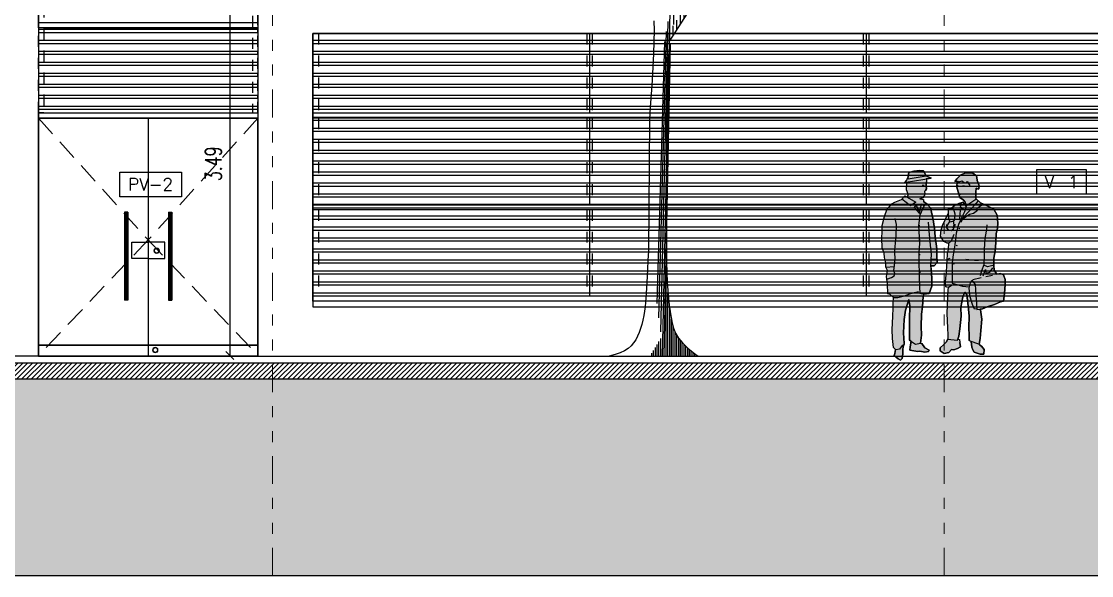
# Model space of a CAD drawing. Header units: millimetres. Extents: x 2056 to 4470, y 1400 to 3101.
# Drawn here: x 2087.14 to 2096.89, y 1438.33 to 1443.38 of the extents above; entities that cross this region are included whole.
import ezdxf
from ezdxf.enums import TextEntityAlignment as Align

# ---------------------------------------------------------------- set-up
doc = ezdxf.new("R2010")
doc.units = ezdxf.units.MM
for name, pattern in [('DIVIDE', [31.75, 12.7, -6.35, 0, -6.35, 0, -6.35]), ('DOT', [0.25, 0, -0.25]), ('HIDDEN', [9.525, 6.35, -3.175])]:
    doc.linetypes.add(name, pattern=pattern)
for name, color, linetype in [('A-252', 252, 'Continuous'), ('A-253', 253, 'Continuous'), ('A-254', 254, 'Continuous'), ('A-ANNO-DOOR', 134, 'Continuous'), ('A-ANNO-GLAZ', 124, 'Continuous'), ('A-GLAZ', 5, 'Continuous'), ('A-GRID-COLS', 75, 'DIVIDE'), ('A-LDSP-TREE', 74, 'Continuous'), ('A-PLAN-1', 5, 'Continuous'), ('A-PLAN-2', 4, 'Continuous'), ('A-PLAN-5', 1, 'Continuous'), ('A-PLAN-6', 9, 'Continuous'), ('A-PROY', 15, 'HIDDEN')]:
    doc.layers.add(name, color=color, linetype=linetype)
doc.layers.add('A-PL6', color=8, linetype='Continuous', lineweight=15)
doc.styles.add('COTAS', font='romans.shx', dxfattribs={"width": 0.7})
doc.styles.add('NUEVO', font='SIMPLEX')
doc.dimstyles.new('DIM75', dxfattribs={"dimtxt": 0.15, "dimasz": 0.075, "dimexe": 0, "dimexo": 0, "dimgap": 0.075, "dimtad": 1, "dimzin": 1, "dimdsep": 46, "dimtxsty": 'COTAS', "dimblk": 'ARCHTICK', "dimcen": 0, "dimse1": 1, "dimse2": 1, "dimclrd": 8, "dimclre": 8, "dimclrt": 54, "dimaunit": 1, "dimazin": 0, "dimtfac": 1, "dimtix": 1, "dimtmove": 1, "dimatfit": 3, "dimldrblk": 'DOT', "dimfxl": 1, "dimtvp": 1.75, "dimtolj": 1, "dimtzin": 4, "dimarcsym": 0})

# ---------------------------------------------------------------- blocks, each defined once
blk = doc.blocks.new('*X63')
at = {"color": 0}
for p, q in [((197.587, 16.887), (197.587, 16.944)), ((197.625, 16.908), (197.625, 16.965)), ((197.662, 16.929), (197.662, 16.986)), ((197.7, 16.95), (197.7, 17.007)), ((197.738, 16.971), (197.738, 17.021)), ((197.4, 16.782), (197.4, 16.839)), ((197.437, 16.803), (197.437, 16.86)), ((197.475, 16.824), (197.475, 16.881)), ((197.512, 16.845), (197.512, 16.902)), ((197.55, 16.866), (197.55, 16.923)), ((197.212, 16.677), (197.212, 16.734)), ((197.25, 16.698), (197.25, 16.755)), ((197.287, 16.719), (197.287, 16.776)), ((197.325, 16.74), (197.325, 16.797)), ((197.363, 16.761), (197.363, 16.818)), ((196.988, 16.55), (196.988, 16.608)), ((197.025, 16.571), (197.025, 16.629)), ((197.062, 16.592), (197.062, 16.65)), ((197.1, 16.614), (197.1, 16.671)), ((197.137, 16.635), (197.137, 16.692)), ((197.175, 16.656), (197.175, 16.713)), ((196.8, 16.445), (196.8, 16.503)), ((196.837, 16.466), (196.837, 16.524)), ((196.875, 16.487), (196.875, 16.545)), ((196.912, 16.508), (196.912, 16.566)), ((196.95, 16.529), (196.95, 16.587)), ((196.613, 16.34), (196.613, 16.397)), ((196.65, 16.361), (196.65, 16.418)), ((196.687, 16.382), (196.687, 16.44)), ((196.725, 16.403), (196.725, 16.461)), ((196.762, 16.424), (196.762, 16.482)), ((196.462, 16.204), (196.462, 16.271)), ((196.5, 16.238), (196.5, 16.306)), ((196.537, 16.272), (196.537, 16.34)), ((196.575, 16.306), (196.575, 16.374)), ((196.35, 16.094), (196.35, 16.165)), ((196.387, 16.132), (196.387, 16.203)), ((196.425, 16.169), (196.425, 16.237)), ((196.238, 15.988), (196.238, 16.051)), ((196.275, 16.018), (196.275, 16.089)), ((196.312, 16.056), (196.312, 16.127)), ((196.125, 15.899), (196.125, 15.963)), ((196.162, 15.929), (196.162, 15.992)), ((196.2, 15.958), (196.2, 16.022)), ((196.05, 15.79), (196.05, 15.882)), ((196.087, 15.848), (196.087, 15.933)), ((195.975, 15.672), (195.975, 15.765)), ((196.012, 15.731), (196.012, 15.824)), ((195.9, 15.555), (195.9, 15.648)), ((195.937, 15.614), (195.937, 15.706)), ((195.825, 15.438), (195.825, 15.53)), ((195.863, 15.496), (195.863, 15.589)), ((195.75, 15.32), (195.75, 15.413)), ((195.787, 15.379), (195.787, 15.472)), ((195.675, 15.203), (195.675, 15.296)), ((195.712, 15.262), (195.712, 15.354)), ((195.6, 15.086), (195.6, 15.179)), ((195.637, 15.144), (195.637, 15.237)), ((195.562, 15.027), (195.562, 15.12))]:
    blk.add_line(p, q, dxfattribs=at)
blk = doc.blocks.new('TROPI')
for p, q in [((0.84, 4.318), (0.84, 5.778)), ((0.695, 0), (0.793, 4.488)), ((0.581, 4.363), (0.584, 4.239)), ((0.671, 0.315), (0.77, 4.357)), ((0.584, 4.239), (0.583, 4.095)), ((0.648, 0.499), (0.746, 4.226)), ((0.583, 4.095), (0.577, 3.935)), ((0.624, 0.684), (0.723, 4.095)), ((0.718, 0), (0.798, 4.07)), ((0.577, 3.935), (0.569, 3.764)), ((0.773, 3.937), (0.765, 3.778)), ((0.569, 3.764), (0.558, 3.588)), ((0.765, 3.778), (0.759, 3.609)), ((0.558, 3.588), (0.546, 3.412)), ((0.759, 3.609), (0.753, 3.435)), ((0.546, 3.412), (0.534, 3.24)), ((0.753, 3.435), (0.749, 3.261)), ((0.534, 3.24), (0.523, 3.079)), ((0.749, 3.261), (0.746, 3.091)), ((0.523, 3.079), (0.512, 1.37)), ((0.746, 3.091), (0.745, 1.369)), ((0.512, 1.37), (0.504, 1.243)), ((0.745, 1.369), (0.747, 1.222)), ((0.498, 1.133), (0.493, 1.039)), ((0.504, 1.243), (0.498, 1.133)), ((0.747, 1.222), (0.751, 1.088)), ((0.493, 1.039), (0.489, 0.957)), ((0.741, 0), (0.741, 1.078)), ((0.751, 1.088), (0.756, 0.966)), ((0.486, 0.885), (0.482, 0.82)), ((0.489, 0.957), (0.486, 0.885)), ((0.756, 0.966), (0.764, 0.856)), ((0.764, 0.856), (0.773, 0.755)), ((0.473, 0.702), (0.467, 0.643)), ((0.478, 0.76), (0.473, 0.702)), ((0.482, 0.82), (0.478, 0.76)), ((0.765, 0), (0.765, 0.812)), ((0.773, 0.755), (0.783, 0.663)), ((0.459, 0.585), (0.45, 0.527)), ((0.467, 0.643), (0.459, 0.585)), ((0.783, 0.663), (0.795, 0.58)), ((0.788, 0), (0.788, 0.623)), ((0.795, 0.58), (0.807, 0.503)), ((0.438, 0.469), (0.425, 0.413)), ((0.45, 0.527), (0.438, 0.469)), ((0.807, 0.503), (0.821, 0.431)), ((0.812, 0), (0.812, 0.48)), ((0.821, 0.431), (0.839, 0.364)), ((0.39, 0.307), (0.37, 0.259)), ((0.409, 0.359), (0.39, 0.307)), ((0.425, 0.413), (0.409, 0.359)), ((0.835, 0), (0.835, 0.38)), ((0.839, 0.364), (0.865, 0.299)), ((0.859, 0), (0.859, 0.316)), ((0.865, 0.299), (0.902, 0.235)), ((0.318, 0.171), (0.285, 0.133)), ((0.346, 0.213), (0.318, 0.171)), ((0.37, 0.259), (0.346, 0.213)), ((0.624, 0), (0.624, 0.152)), ((0.648, 0), (0.648, 0.191)), ((0.671, 0), (0.671, 0.229)), ((0.882, 0), (0.882, 0.27)), ((0.902, 0.235), (0.953, 0.171)), ((0.905, 0), (0.905, 0.231)), ((0.929, 0), (0.929, 0.201)), ((0.952, 0), (0.952, 0.172)), ((0.953, 0.171), (1.022, 0.104)), ((0.976, 0), (0.976, 0.149)), ((0.077, 0.019), (0, 0)), ((0.143, 0.041), (0.077, 0.019)), ((0.199, 0.068), (0.143, 0.041)), ((0.246, 0.099), (0.199, 0.068)), ((0.285, 0.133), (0.246, 0.099)), ((0.554, 0), (0.554, 0.037)), ((0.577, 0), (0.577, 0.075)), ((0.601, 0), (0.601, 0.114)), ((0.999, 0), (0.999, 0.126)), ((1.022, 0.104), (1.111, 0.033)), ((1.023, -0.001), (1.023, 0.103)), ((1.046, 0), (1.046, 0.084)), ((1.069, 0), (1.069, 0.066)), ((1.093, 0), (1.093, 0.047)), ((1.111, 0.033), (1.16, 0)), ((1.116, 0), (1.116, 0.029)), ((1.14, 0), (1.14, 0.014))]:
    blk.add_line(p, q)
blk.add_lwpolyline([(3.533, 6.555), (2.1, 5.751), (1.86, 5.532), (1.675, 5.344), (1.479, 5.19), (0.785, 4.105)])
at = {"xscale": 1.25, "yscale": 1.25, "zscale": 1.25}
blk.add_blockref('*X63', (-243.665, -14.674), dxfattribs=at)
blk = doc.blocks.new('P-V')
blk.add_lwpolyline([(-0.00375, -0.003), (-0.00375, 0), (0.00375, 0), (0.00375, -0.003)], close=True)
at = {"style": 'NUEVO', "flags": 4}
blk.add_attdef('PV', text='', height=0.0015, dxfattribs=at).set_placement((0, -0.0015), align=Align.MIDDLE_CENTER)
blk = doc.blocks.new('V')
blk.add_lwpolyline([(-0.003, -0.003), (-0.003, 0), (0.003, 0), (0.003, -0.003)], close=True)
at = {"style": 'NUEVO', "flags": 4}
blk.add_attdef('VEN', text='', height=0.0015, dxfattribs=at).set_placement((0, -0.0015), align=Align.MIDDLE)
blk = doc.blocks.new('persiana prpal')
at = {"layer": 'A-253'}
for points in [[(-14.6953, -7), (-14.6953, -7.025), (-12.6953, -7.025), (-12.6953, -7)], [(-14.6953, -7.1), (-14.6953, -7.125), (-12.6953, -7.125), (-12.6953, -7.1)], [(-12.1953, -7.1), (-12.1953, -7.125), (0.46, -7.125), (0.46, -7.1)], [(-14.6953, -7.2), (-14.6953, -7.225), (-12.6953, -7.225), (-12.6953, -7.2)], [(-12.1953, -7.2), (-12.1953, -7.225), (0.4601, -7.225), (0.4601, -7.2)], [(-14.6953, -7.3), (-14.6953, -7.325), (-12.6953, -7.325), (-12.6953, -7.3)], [(-12.1953, -7.3), (-12.1953, -7.325), (0.46, -7.325), (0.46, -7.3)], [(-14.6953, -7.4), (-14.6953, -7.425), (-12.6953, -7.425), (-12.6953, -7.4)], [(-12.1953, -7.4), (-12.1953, -7.425), (0.4601, -7.425), (0.4601, -7.4)], [(-14.6953, -7.5), (-14.6953, -7.525), (-12.6953, -7.525), (-12.6953, -7.5)], [(-12.1953, -7.5), (-12.1953, -7.525), (0.46, -7.525), (0.46, -7.5)], [(-14.6953, -7.6), (-14.6953, -7.625), (-12.6953, -7.625), (-12.6953, -7.6)], [(-12.1953, -7.6), (-12.1953, -7.625), (0.4601, -7.625), (0.4601, -7.6)], [(-14.6953, -7.7), (-14.6953, -7.725), (-12.6953, -7.725), (-12.6953, -7.7)], [(-12.1953, -7.7), (-12.1953, -7.725), (0.46, -7.725), (0.46, -7.7)], [(-12.1953, -7.8), (-12.1953, -7.825), (0.4601, -7.825), (0.4601, -7.8)], [(-12.1953, -7.9), (-12.1953, -7.925), (0.46, -7.925), (0.46, -7.9)], [(-12.1953, -8), (-12.1953, -8.025), (0.4601, -8.025), (0.4601, -8)], [(-12.1953, -8.1), (-12.1953, -8.125), (0.46, -8.125), (0.46, -8.1)], [(-12.1953, -8.2), (-12.1953, -8.225), (0.4601, -8.225), (0.4601, -8.2)], [(-12.1953, -8.3), (-12.1953, -8.325), (0.46, -8.325), (0.46, -8.3)], [(-12.1953, -8.4), (-12.1953, -8.425), (0.4601, -8.425), (0.4601, -8.4)], [(-12.1953, -8.5), (-12.1953, -8.525), (0.46, -8.525), (0.46, -8.5)], [(-12.1953, -8.6), (-12.1953, -8.625), (0.4601, -8.625), (0.4601, -8.6)], [(-12.1953, -8.701), (-12.1953, -8.726), (0.46, -8.726), (0.46, -8.701)], [(-12.1953, -8.801), (-12.1953, -8.826), (0.4601, -8.826), (0.4601, -8.801)], [(-12.1953, -8.901), (-12.1953, -8.926), (0.46, -8.926), (0.46, -8.901)], [(-12.1953, -9.001), (-12.1953, -9.026), (0.4601, -9.026), (0.4601, -9.001)], [(-12.1953, -9.101), (-12.1953, -9.126), (0.46, -9.126), (0.46, -9.101)], [(-12.1953, -9.201), (-12.1953, -9.226), (0.4601, -9.226), (0.4601, -9.201)], [(-12.1953, -9.301), (-12.1953, -9.326), (0.46, -9.326), (0.46, -9.301)], [(-12.1953, -9.401), (-12.1953, -9.426), (0.4601, -9.426), (0.4601, -9.401)]]:
    blk.add_lwpolyline(points, close=True, dxfattribs=at)
blk = doc.blocks.new('2D-pe19')
for points in [[(-0.2818, 1.5394), (-0.2594, 1.564), (-0.2535, 1.5807), (-0.2519, 1.5821), (-0.2411, 1.6315), (-0.195, 1.6453), (-0.1415, 1.6496), (-0.1074, 1.6487), (-0.0899, 1.6132), (-0.0843, 1.6024), (-0.0368, 1.5816), (-0.082, 1.5745), (-0.081, 1.5681), (-0.081, 1.5481), (-0.0834, 1.5346), (-0.0836, 1.5116), (-0.0799, 1.4852), (-0.0896, 1.468), (-0.0973, 1.4585), (-0.0953, 1.4385), (-0.0982, 1.4253), (-0.1013, 1.4165), (-0.1149, 1.4031), (-0.1402, 1.3916), (-0.1089, 1.3862), (-0.1079, 1.3683), (-0.0734, 1.345), (-0.0451, 1.3122), (-0.0192, 1.2049), (-0.0066, 1.1206), (0, 1.0499), (0.0147, 0.9365), (0.0141, 0.8754), (0.0169, 0.8126), (-0.012, 0.7837), (-0.0311, 0.7822), (-0.0415, 0.7813), (-0.0321, 0.6712), (-0.0329, 0.5966), (-0.0565, 0.5296), (-0.1003, 0.5244), (-0.1051, 0.5254), (-0.11, 0.5015), (-0.1171, 0.4096), (-0.125, 0.3429), (-0.13, 0.2303), (-0.1268, 0.1518), (-0.1353, 0.0789), (-0.1219, 0.0749), (-0.0954, 0.0343), (-0.0575, 0.0132), (-0.0632, 0.0014), (-0.0958, -0.0039), (-0.1416, 0.0044), (-0.1591, 0.0024), (-0.2335, 0.0148), (-0.2293, 0.0451), (-0.219, 0.0945), (-0.2343, 0.1046), (-0.2358, 0.1853), (-0.2364, 0.2963), (-0.2314, 0.4185), (-0.2409, 0.4758), (-0.2719, 0.3776), (-0.2839, 0.2937), (-0.2906, 0.1724), (-0.2845, 0.0748), (-0.2837, 0.0695), (-0.2934, 0.0437), (-0.2948, 0.021), (-0.2946, 0.021), (-0.2972, -0.021), (-0.3032, -0.063), (-0.3168, -0.0763), (-0.3374, -0.0649), (-0.3758, -0.0354), (-0.3695, -0.0164), (-0.3631, 0.0196), (-0.3824, 0.0392), (-0.3895, 0.1195), (-0.3943, 0.2036), (-0.3876, 0.3208), (-0.3852, 0.3987), (-0.3847, 0.4447), (-0.3805, 0.4947), (-0.4104, 0.52), (-0.4316, 0.5275), (-0.4363, 0.6195), (-0.4416, 0.6616), (-0.4436, 0.6863), (-0.4352, 0.7384), (-0.4498, 0.7705), (-0.45, 0.7704), (-0.4519, 0.8092), (-0.4627, 0.8592), (-0.4662, 0.8974), (-0.4848, 0.9474), (-0.4862, 1.0355), (-0.4834, 1.0966), (-0.4851, 1.1499), (-0.4631, 1.2304), (-0.4377, 1.303), (-0.4184, 1.3236), (-0.3952, 1.3464), (-0.3698, 1.3635), (-0.3087, 1.3877), (-0.2784, 1.4211), (-0.2565, 1.4084), (-0.2487, 1.4218), (-0.2486, 1.4347), (-0.2617, 1.4752), (-0.2611, 1.5363), (-0.2646, 1.5449)], [(0.0483, 1.0534), (0.0522, 1.1106), (0.066, 1.1508), (0.0935, 1.206), (0.113, 1.2518), (0.1211, 1.2652), (0.121, 1.2686), (0.1213, 1.3033), (0.1439, 1.3031), (0.1483, 1.3104), (0.1732, 1.3314), (0.2177, 1.3523), (0.2464, 1.3633), (0.2495, 1.3636), (0.2786, 1.3263), (0.2798, 1.3271), (0.2733, 1.363), (0.2539, 1.3845), (0.2238, 1.4039), (0.1961, 1.4994), (0.1983, 1.5532), (0.1769, 1.5495), (0.1968, 1.5763), (0.2323, 1.6113), (0.2775, 1.6288), (0.3083, 1.6285), (0.3425, 1.6281), (0.3765, 1.6031), (0.3786, 1.5857), (0.38, 1.5594), (0.3893, 1.538), (0.4008, 1.511), (0.395, 1.4841), (0.3888, 1.4808), (0.3721, 1.4905), (0.3695, 1.4541), (0.3689, 1.3963), (0.4106, 1.3561), (0.4737, 1.3303), (0.5328, 1.2972), (0.5626, 1.2436), (0.5681, 1.1707), (0.5654, 1.1247), (0.5537, 1.075), (0.5507, 0.9948), (0.5444, 0.9203), (0.5342, 0.8531), (0.5336, 0.7847), (0.5371, 0.7443), (0.5598, 0.7076), (0.5923, 0.7112), (0.6208, 0.7014), (0.6378, 0.6592), (0.6351, 0.611), (0.631, 0.5309), (0.6202, 0.4603), (0.5938, 0.455), (0.5397, 0.4286), (0.4728, 0.4079), (0.4283, 0.391), (0.4097, 0.3885), (0.4109, 0.3799), (0.4235, 0.2974), (0.4152, 0.192), (0.4084, 0.1198), (0.4006, 0.0682), (0.4047, 0.0605), (0.4205, 0.0511), (0.4452, 0.0195), (0.4427, -0.0217), (0.4075, -0.024), (0.3525, -0.0036), (0.342, 0.0182), (0.3331, 0.042), (0.3263, 0.0919), (0.309, 0.1016), (0.3072, 0.1493), (0.3044, 0.2161), (0.3089, 0.327), (0.2985, 0.4135), (0.2874, 0.5171), (0.2703, 0.542), (0.2508, 0.4984), (0.2316, 0.4029), (0.2343, 0.3244), (0.2234, 0.2095), (0.2132, 0.1423), (0.206, 0.1145), (0.2197, 0.1109), (0.2225, 0.0851), (0.2282, 0.0447), (0.2012, 0.0281), (0.1686, 0.0183), (0.1472, 0.0185), (0.124, -0.0076), (0.0819, -0.0151), (0.044, 0.0066), (0.0442, 0.0352), (0.0787, 0.0651), (0.1002, 0.0862), (0.1138, 0.1127), (0.11, 0.1131), (0.1179, 0.1169), (0.116, 0.1494), (0.1127, 0.2179), (0.1083, 0.3486), (0.1113, 0.4248), (0.1137, 0.5016), (0.1183, 0.5739), (0.1249, 0.5904), (0.1145, 0.5857), (0.0955, 0.5898), (0.092, 0.6375), (0.1008, 0.7311), (0.1073, 0.8286), (0.1096, 0.8958), (0.1195, 0.9339), (0.1239, 0.9876), (0.1088, 0.9878), (0.0764, 1.0032)]]:
    blk.add_hatch(color=255).paths.add_polyline_path(points)
at = {"color": 250}
for p, q in [((-0.2818, 1.5394), (-0.2594, 1.564)), ((-0.2649, 1.5459), (-0.0368, 1.5816)), ((-0.2594, 1.564), (-0.2535, 1.5807)), ((-0.2411, 1.6315), (-0.2519, 1.5821)), ((-0.2478, 1.5741), (-0.0843, 1.6024)), ((-0.195, 1.6453), (-0.2411, 1.6315)), ((-0.1415, 1.6496), (-0.195, 1.6453)), ((-0.1074, 1.6487), (-0.1415, 1.6496)), ((-0.0899, 1.6132), (-0.1074, 1.6487)), ((-0.0843, 1.6024), (-0.038, 1.5828)), ((0.1968, 1.5763), (0.1769, 1.5495)), ((0.2323, 1.6113), (0.1968, 1.5763)), ((0.2775, 1.6288), (0.2323, 1.6113)), ((0.3083, 1.6285), (0.2775, 1.6288)), ((0.3425, 1.6281), (0.3083, 1.6285)), ((0.3765, 1.6031), (0.3425, 1.6281)), ((0.3786, 1.5857), (0.3765, 1.6031)), ((0.38, 1.5594), (0.3786, 1.5857)), ((-0.2637, 1.5452), (-0.2818, 1.5394)), ((-0.2611, 1.5363), (-0.2649, 1.5459)), ((-0.2617, 1.4752), (-0.2611, 1.5363)), ((-0.2486, 1.4347), (-0.2617, 1.4752)), ((-0.1199, 1.5166), (-0.1006, 1.5163)), ((-0.0896, 1.468), (-0.0799, 1.4852)), ((-0.0836, 1.5116), (-0.0834, 1.5346)), ((-0.0799, 1.4852), (-0.0836, 1.5116)), ((-0.0834, 1.5346), (-0.081, 1.5481)), ((0.1769, 1.5495), (0.1983, 1.5532)), ((0.1983, 1.5532), (0.1961, 1.4994)), ((0.1961, 1.4994), (0.2238, 1.4039)), ((0.1973, 1.5146), (0.2067, 1.5136)), ((0.2063, 1.5528), (0.2142, 1.5478)), ((0.2142, 1.5478), (0.2458, 1.5567)), ((0.2458, 1.5567), (0.2645, 1.5399)), ((0.2471, 1.5108), (0.2649, 1.5099)), ((0.2645, 1.5399), (0.2734, 1.5399)), ((0.2734, 1.5399), (0.2833, 1.5458)), ((0.2833, 1.5458), (0.2902, 1.5498)), ((0.2902, 1.5498), (0.2971, 1.5468)), ((0.2971, 1.5468), (0.2991, 1.535)), ((0.2991, 1.535), (0.3109, 1.5201)), ((0.3109, 1.5201), (0.3139, 1.5043)), ((0.3695, 1.4541), (0.3721, 1.4905)), ((0.3721, 1.4905), (0.3888, 1.4808)), ((0.3893, 1.538), (0.38, 1.5594)), ((0.3888, 1.4808), (0.395, 1.4841)), ((0.4008, 1.511), (0.3893, 1.538)), ((0.395, 1.4841), (0.4008, 1.511)), ((-0.3698, 1.3635), (-0.3087, 1.3877)), ((-0.3087, 1.3877), (-0.2784, 1.4211)), ((-0.2249, 1.3296), (-0.3055, 1.3892)), ((-0.2784, 1.4211), (-0.1786, 1.3634)), ((-0.2487, 1.4218), (-0.2486, 1.4347)), ((-0.1402, 1.3916), (-0.1149, 1.4031)), ((-0.1149, 1.4031), (-0.1013, 1.4165)), ((-0.0734, 1.345), (-0.1079, 1.3683)), ((0.2164, 1.4375), (0.2199, 1.4363)), ((0.2199, 1.4363), (0.2304, 1.4363)), ((0.2238, 1.4039), (0.2539, 1.3845)), ((0.2539, 1.3845), (0.2733, 1.363)), ((0.3676, 1.3856), (0.279, 1.3265)), ((0.3861, 1.3715), (0.3571, 1.3353)), ((0.3689, 1.3963), (0.3695, 1.4541)), ((0.4106, 1.3561), (0.3689, 1.3963)), ((-0.4631, 1.2304), (-0.4377, 1.303)), ((-0.4377, 1.303), (-0.4184, 1.3236)), ((-0.4184, 1.3236), (-0.3952, 1.3464)), ((-0.3952, 1.3464), (-0.3698, 1.3635)), ((-0.1786, 1.3634), (-0.2249, 1.3296)), ((-0.1732, 1.3426), (-0.1943, 1.3136)), ((-0.1943, 1.3136), (-0.1454, 1.2599)), ((-0.1741, 1.3364), (-0.1495, 1.2772)), ((-0.1454, 1.2599), (-0.125, 1.3477)), ((-0.1004, 1.3324), (-0.1417, 1.2425)), ((-0.125, 1.3477), (-0.1004, 1.3324)), ((-0.0451, 1.3122), (-0.0734, 1.345)), ((-0.0192, 1.2049), (-0.0451, 1.3122)), ((0.121, 1.2686), (0.1213, 1.3033)), ((0.1222, 1.2131), (0.121, 1.2686)), ((0.1213, 1.3033), (0.1443, 1.3031)), ((0.1439, 1.3031), (0.1483, 1.3104)), ((0.1443, 1.3031), (0.165, 1.299)), ((0.1483, 1.3104), (0.1732, 1.3314)), ((0.165, 1.299), (0.1781, 1.2568)), ((0.1732, 1.3314), (0.2177, 1.3523)), ((0.2177, 1.3523), (0.2464, 1.3633)), ((0.2248, 1.292), (0.2199, 1.2083)), ((0.2346, 1.3561), (0.2248, 1.3216)), ((0.2248, 1.3216), (0.2522, 1.3055)), ((0.2522, 1.3055), (0.2248, 1.292)), ((0.2663, 1.2751), (0.2394, 1.2198)), ((0.2495, 1.3636), (0.279, 1.3258)), ((0.3106, 1.2825), (0.2546, 1.2236)), ((0.2705, 1.2919), (0.2663, 1.2751)), ((0.2802, 1.3248), (0.2705, 1.2919)), ((0.2733, 1.363), (0.2802, 1.3248)), ((0.3571, 1.3353), (0.3106, 1.2825)), ((0.3486, 1.2631), (0.3853, 1.2891)), ((0.3815, 1.3082), (0.3911, 1.3142)), ((0.3853, 1.2891), (0.3815, 1.3082)), ((0.3911, 1.3142), (0.4354, 1.346)), ((0.4737, 1.3303), (0.4106, 1.3561)), ((0.5328, 1.2972), (0.4737, 1.3303)), ((0.5626, 1.2436), (0.5328, 1.2972)), ((-0.4851, 1.1499), (-0.4631, 1.2304)), ((-0.355, 1.1604), (-0.3673, 1.2143)), ((-0.1417, 1.2425), (-0.1538, 1.1506)), ((-0.055, 1.102), (-0.0615, 1.1806)), ((-0.0066, 1.1206), (-0.0192, 1.2049)), ((0.066, 1.1508), (0.0935, 1.206)), ((0.0935, 1.206), (0.113, 1.2518)), ((0.113, 1.2518), (0.1211, 1.2652)), ((0.1287, 1.1867), (0.1148, 1.163)), ((0.1343, 1.181), (0.1222, 1.2131)), ((0.1652, 1.1886), (0.1343, 1.181)), ((0.1759, 1.203), (0.1639, 1.1863)), ((0.1715, 1.1554), (0.1652, 1.1886)), ((0.1781, 1.2568), (0.1759, 1.203)), ((0.2394, 1.2198), (0.2097, 1.159)), ((0.2546, 1.2236), (0.2312, 1.1778)), ((0.241, 1.2102), (0.2624, 1.2196)), ((0.2624, 1.2196), (0.312, 1.2516)), ((0.312, 1.2516), (0.3486, 1.2631)), ((0.5681, 1.1707), (0.5626, 1.2436)), ((0.5681, 1.1707), (0.5626, 1.2436)), ((0.5654, 1.1247), (0.5681, 1.1707)), ((-0.4862, 1.0355), (-0.4834, 1.0966)), ((-0.4834, 1.0966), (-0.4851, 1.1499)), ((-0.3577, 1.0494), (-0.3556, 1.0954)), ((-0.3556, 1.0954), (-0.3553, 1.1223)), ((-0.3553, 1.1223), (-0.355, 1.1604)), ((-0.1538, 1.1506), (-0.1457, 0.9902)), ((-0.1471, 1.1498), (-0.1413, 1.1498)), ((-0.0481, 1.0005), (-0.055, 1.102)), ((0, 1.0499), (-0.0066, 1.1206)), ((0.0483, 1.0534), (0.0522, 1.1106)), ((0.0522, 1.1106), (0.066, 1.1508)), ((0.1148, 1.163), (0.1007, 1.1348)), ((0.1019, 1.1578), (0.1017, 1.1292)), ((0.1017, 1.1292), (0.1205, 1.106)), ((0.1205, 1.106), (0.1457, 1.1041)), ((0.1457, 1.1041), (0.1666, 1.1207)), ((0.1634, 1.1286), (0.1715, 1.1554)), ((0.1666, 1.1207), (0.1827, 1.1626)), ((0.1899, 1.0806), (0.1776, 0.9737)), ((0.2097, 1.159), (0.1899, 1.0806)), ((0.2153, 1.1242), (0.2209, 1.1185)), ((0.2209, 1.1185), (0.2209, 1.1242)), ((0.4535, 1.0322), (0.4676, 1.0971)), ((0.4676, 1.0971), (0.4721, 1.1565)), ((0.5507, 0.9948), (0.5537, 1.075)), ((0.5537, 1.075), (0.5654, 1.1247)), ((-0.4848, 0.9474), (-0.4862, 1.0355)), ((-0.3684, 0.929), (-0.3622, 0.99)), ((-0.3622, 0.99), (-0.3577, 1.0494)), ((-0.1457, 0.9902), (-0.1505, 0.9022)), ((-0.1432, 1.0226), (-0.1374, 1.0226)), ((-0.0357, 0.8854), (-0.0481, 1.0005)), ((0.0147, 0.9365), (0, 1.0499)), ((0.0764, 1.0032), (0.0483, 1.0534)), ((0.1088, 0.9878), (0.0764, 1.0032)), ((0.1239, 0.9876), (0.1088, 0.9878)), ((0.1195, 0.9339), (0.1239, 0.9876)), ((0.1214, 0.9865), (0.146, 1.0112)), ((0.146, 1.0112), (0.1706, 1.0703)), ((0.4469, 0.9324), (0.4535, 1.0322)), ((0.5444, 0.9203), (0.5507, 0.9948)), ((-0.4662, 0.8974), (-0.4848, 0.9474)), ((-0.4627, 0.8592), (-0.4662, 0.8974)), ((-0.3687, 0.8948), (-0.3684, 0.929)), ((-0.3651, 0.856), (-0.3687, 0.8948)), ((-0.1505, 0.9022), (-0.1494, 0.8405)), ((-0.1452, 0.8856), (-0.1393, 0.8856)), ((-0.0422, 0.7902), (-0.0357, 0.8854)), ((0.0141, 0.8754), (0.0147, 0.9365)), ((0.1073, 0.8286), (0.1096, 0.8958)), ((0.1096, 0.8958), (0.1195, 0.9339)), ((0.1611, 0.8819), (0.1531, 0.813)), ((0.1776, 0.9737), (0.1611, 0.8819)), ((0.1891, 0.9707), (0.1965, 0.965)), ((0.1965, 0.965), (0.1984, 0.9725)), ((0.448, 0.8657), (0.4469, 0.9324)), ((0.5342, 0.8531), (0.5444, 0.9203)), ((-0.4519, 0.8092), (-0.4627, 0.8592)), ((-0.45, 0.771), (-0.4519, 0.8092)), ((-0.378, 0.7378), (-0.3695, 0.8123)), ((-0.3695, 0.8123), (-0.3651, 0.856)), ((-0.1494, 0.8405), (-0.1487, 0.6818)), ((-0.0321, 0.6712), (-0.0422, 0.7902)), ((-0.0377, 0.8418), (0.0154, 0.8444)), ((-0.0311, 0.7822), (-0.012, 0.7837)), ((-0.012, 0.7837), (0.0169, 0.8126)), ((0.0169, 0.8126), (0.0141, 0.8754)), ((0.1008, 0.7311), (0.1073, 0.8286)), ((0.1312, 0.8485), (0.1066, 0.8387)), ((0.1531, 0.813), (0.1524, 0.7362)), ((0.161, 0.8059), (0.1685, 0.7984)), ((0.1685, 0.7984), (0.1722, 0.8078)), ((0.279, 0.8436), (0.3577, 0.8338)), ((0.3577, 0.8338), (0.3922, 0.8338)), ((0.4238, 0.7398), (0.4456, 0.7951)), ((0.4759, 0.7746), (0.4415, 0.7894)), ((0.4456, 0.7951), (0.448, 0.8657)), ((0.5252, 0.7845), (0.4759, 0.7746)), ((0.5336, 0.7847), (0.5342, 0.8531)), ((0.5371, 0.7443), (0.5336, 0.7847)), ((-0.4501, 0.7704), (-0.3749, 0.7769)), ((-0.4352, 0.7384), (-0.45, 0.771)), ((-0.4436, 0.6863), (-0.4352, 0.7384)), ((-0.3994, 0.6747), (-0.3762, 0.6918)), ((-0.3704, 0.7125), (-0.378, 0.7378)), ((-0.3762, 0.6918), (-0.3704, 0.7125)), ((-0.1413, 0.7252), (-0.1354, 0.7252)), ((0.092, 0.6375), (0.1008, 0.7311)), ((0.1524, 0.7362), (0.1535, 0.6734)), ((0.4122, 0.6939), (0.4238, 0.7398)), ((0.4365, 0.6909), (0.4562, 0.75)), ((0.4562, 0.75), (0.4612, 0.7155)), ((0.4612, 0.7155), (0.4956, 0.7254)), ((0.4612, 0.6859), (0.5203, 0.6958)), ((0.4956, 0.7254), (0.5252, 0.7648)), ((0.5598, 0.7076), (0.5371, 0.7443)), ((0.5923, 0.7112), (0.5598, 0.7076)), ((0.6208, 0.7014), (0.5923, 0.7112)), ((0.6378, 0.6592), (0.6208, 0.7014)), ((-0.4416, 0.6616), (-0.3994, 0.6747)), ((-0.4363, 0.6195), (-0.4416, 0.6616)), ((-0.4316, 0.5275), (-0.4363, 0.6195)), ((-0.1487, 0.6818), (-0.1456, 0.5898)), ((-0.1456, 0.5898), (-0.1406, 0.5326)), ((-0.0565, 0.5296), (-0.0329, 0.5966)), ((-0.0329, 0.5966), (-0.0321, 0.6712)), ((0.0955, 0.5898), (0.092, 0.6375)), ((0.1145, 0.5857), (0.0955, 0.5898)), ((0.1353, 0.595), (0.1145, 0.5857)), ((0.1528, 0.6061), (0.1353, 0.595)), ((0.1535, 0.6734), (0.153, 0.6251)), ((0.153, 0.6251), (0.2486, 0.5956)), ((0.2486, 0.5956), (0.308, 0.5911)), ((0.3096, 0.5782), (0.3196, 0.6275)), ((0.3196, 0.6275), (0.3332, 0.6503)), ((0.3332, 0.6503), (0.3615, 0.6136)), ((0.343, 0.6564), (0.4168, 0.6761)), ((0.3615, 0.6136), (0.3701, 0.5143)), ((0.631, 0.5309), (0.6351, 0.611)), ((0.6351, 0.611), (0.6378, 0.6592)), ((-0.4104, 0.52), (-0.4316, 0.5275)), ((-0.3805, 0.4947), (-0.4104, 0.52)), ((-0.3847, 0.4447), (-0.3805, 0.4947)), ((-0.3809, 0.4938), (-0.3415, 0.4938)), ((-0.3415, 0.4938), (-0.2824, 0.5085)), ((-0.2824, 0.5085), (-0.2332, 0.5283)), ((-0.2332, 0.5283), (-0.1889, 0.5381)), ((-0.1889, 0.5381), (-0.1544, 0.548)), ((-0.1406, 0.5326), (-0.1003, 0.5244)), ((-0.1171, 0.4096), (-0.11, 0.5015)), ((-0.1003, 0.5244), (-0.0565, 0.5296)), ((0.1113, 0.4248), (0.1137, 0.5016)), ((0.1137, 0.5016), (0.1183, 0.5739)), ((0.2316, 0.4029), (0.2508, 0.4984)), ((0.2508, 0.4984), (0.2703, 0.542)), ((0.2703, 0.542), (0.2874, 0.5171)), ((0.2874, 0.5171), (0.2985, 0.4135)), ((0.3184, 0.5013), (0.3096, 0.5782)), ((0.339, 0.4305), (0.3184, 0.5013)), ((0.3701, 0.5143), (0.3755, 0.4374)), ((0.6202, 0.4603), (0.631, 0.5309)), ((-0.3876, 0.3208), (-0.3852, 0.3987)), ((-0.3852, 0.3987), (-0.3847, 0.4447)), ((-0.2719, 0.3776), (-0.2409, 0.4758)), ((-0.2409, 0.4758), (-0.2314, 0.4185)), ((-0.2314, 0.4185), (-0.2364, 0.2963)), ((-0.125, 0.3429), (-0.1171, 0.4096)), ((0.1083, 0.3486), (0.1113, 0.4248)), ((0.2343, 0.3244), (0.2316, 0.4029)), ((0.2985, 0.4135), (0.3089, 0.327)), ((0.3554, 0.3883), (0.339, 0.4305)), ((0.3755, 0.4374), (0.3767, 0.3842)), ((0.3767, 0.3842), (0.4283, 0.391)), ((0.4283, 0.391), (0.4728, 0.4079)), ((0.4728, 0.4079), (0.5397, 0.4286)), ((0.5397, 0.4286), (0.5938, 0.455)), ((0.5938, 0.455), (0.6202, 0.4603)), ((-0.3943, 0.2036), (-0.3876, 0.3208)), ((-0.2906, 0.1724), (-0.2839, 0.2937)), ((-0.2839, 0.2937), (-0.2719, 0.3776)), ((-0.2364, 0.2963), (-0.2358, 0.1853)), ((-0.13, 0.2303), (-0.125, 0.3429)), ((0.1127, 0.2179), (0.1083, 0.3486)), ((0.2234, 0.2095), (0.2343, 0.3244)), ((0.3089, 0.327), (0.3044, 0.2161)), ((0.3784, 0.3897), (0.3554, 0.3883)), ((0.4235, 0.2974), (0.4109, 0.3799)), ((0.4152, 0.192), (0.4235, 0.2974)), ((-0.3895, 0.1195), (-0.3943, 0.2036)), ((-0.1268, 0.1518), (-0.13, 0.2303)), ((0.116, 0.1494), (0.1127, 0.2179)), ((0.2132, 0.1423), (0.2234, 0.2095)), ((0.3044, 0.2161), (0.3072, 0.1493)), ((-0.3824, 0.0392), (-0.3895, 0.1195)), ((-0.2845, 0.0748), (-0.2906, 0.1724)), ((-0.2358, 0.1853), (-0.2343, 0.1046)), ((-0.2343, 0.1046), (-0.1814, 0.0698)), ((-0.1353, 0.0789), (-0.1268, 0.1518)), ((0.1139, 0.113), (0.1002, 0.0862)), ((0.11, 0.1131), (0.2033, 0.1043)), ((0.1179, 0.1169), (0.116, 0.1494)), ((0.2033, 0.1043), (0.2132, 0.1423)), ((0.3072, 0.1493), (0.309, 0.1016)), ((0.309, 0.1016), (0.4006, 0.0682)), ((0.4006, 0.0682), (0.4084, 0.1198)), ((0.4084, 0.1198), (0.4152, 0.192)), ((-0.3597, 0.016), (-0.3824, 0.0392)), ((-0.3631, 0.0196), (-0.3695, -0.0164)), ((-0.3271, 0.023), (-0.3597, 0.016)), ((-0.3021, 0.0575), (-0.3271, 0.023)), ((-0.3021, 0.0575), (-0.2837, 0.0695)), ((-0.2972, -0.021), (-0.2946, 0.021)), ((-0.295, 0.018), (-0.2934, 0.0437)), ((-0.2293, 0.0451), (-0.2335, 0.0148)), ((-0.2335, 0.0148), (-0.1591, 0.0024)), ((-0.2193, 0.0932), (-0.2293, 0.0451)), ((-0.1814, 0.0698), (-0.1353, 0.0789)), ((-0.1591, 0.0024), (-0.1416, 0.0044)), ((-0.1416, 0.0044), (-0.0958, -0.0039)), ((-0.0954, 0.0343), (-0.1219, 0.0749)), ((-0.0958, -0.0039), (-0.0632, 0.0014)), ((-0.0575, 0.0132), (-0.0954, 0.0343)), ((-0.0632, 0.0014), (-0.0575, 0.0132)), ((0.0442, 0.0352), (0.044, 0.0066)), ((0.044, 0.0066), (0.0819, -0.0151)), ((0.0787, 0.0651), (0.0442, 0.0352)), ((0.1002, 0.0862), (0.0787, 0.0651)), ((0.124, -0.0076), (0.1472, 0.0185)), ((0.1472, 0.0185), (0.1686, 0.0183)), ((0.1686, 0.0183), (0.2012, 0.0281)), ((0.2012, 0.0281), (0.2282, 0.0447)), ((0.2282, 0.0447), (0.2225, 0.0851)), ((0.3263, 0.0919), (0.3331, 0.042)), ((0.3331, 0.042), (0.342, 0.0182)), ((0.342, 0.0182), (0.3525, -0.0036)), ((0.4205, 0.0511), (0.4047, 0.0605)), ((0.4452, 0.0195), (0.4205, 0.0511)), ((0.4427, -0.0217), (0.4452, 0.0195)), ((-0.3695, -0.0164), (-0.3758, -0.0354)), ((-0.3758, -0.0354), (-0.3374, -0.0649)), ((-0.3374, -0.0649), (-0.3168, -0.0763)), ((-0.3168, -0.0763), (-0.3032, -0.063)), ((-0.3032, -0.063), (-0.2972, -0.021)), ((0.0819, -0.0151), (0.124, -0.0076)), ((0.3525, -0.0036), (0.4075, -0.024)), ((0.4075, -0.024), (0.4427, -0.0217))]:
    blk.add_line(p, q, dxfattribs=at)
at = {"color": 255}
for points in [[(-0.2818, 1.5394), (-0.2594, 1.564), (-0.2535, 1.5807), (-0.2519, 1.5821), (-0.2411, 1.6315), (-0.195, 1.6453), (-0.1415, 1.6496), (-0.1074, 1.6487), (-0.0899, 1.6132), (-0.0843, 1.6024), (-0.0368, 1.5816), (-0.082, 1.5745), (-0.081, 1.5681), (-0.081, 1.5481), (-0.0834, 1.5346), (-0.0836, 1.5116), (-0.0799, 1.4852), (-0.0896, 1.468), (-0.0973, 1.4585), (-0.0953, 1.4385), (-0.0982, 1.4253), (-0.1013, 1.4165), (-0.1149, 1.4031), (-0.1402, 1.3916), (-0.1089, 1.3862), (-0.1079, 1.3683), (-0.0734, 1.345), (-0.0451, 1.3122), (-0.0192, 1.2049), (-0.0066, 1.1206), (0, 1.0499), (0.0147, 0.9365), (0.0141, 0.8754), (0.0169, 0.8126), (-0.012, 0.7837), (-0.0311, 0.7822), (-0.0415, 0.7813), (-0.0321, 0.6712), (-0.0329, 0.5966), (-0.0565, 0.5296), (-0.1003, 0.5244), (-0.1051, 0.5254), (-0.11, 0.5015), (-0.1171, 0.4096), (-0.125, 0.3429), (-0.13, 0.2303), (-0.1268, 0.1518), (-0.1353, 0.0789), (-0.1219, 0.0749), (-0.0954, 0.0343), (-0.0575, 0.0132), (-0.0632, 0.0014), (-0.0958, -0.0039), (-0.1416, 0.0044), (-0.1591, 0.0024), (-0.2335, 0.0148), (-0.2293, 0.0451), (-0.219, 0.0945), (-0.2343, 0.1046), (-0.2358, 0.1853), (-0.2364, 0.2963), (-0.2314, 0.4185), (-0.2409, 0.4758), (-0.2719, 0.3776), (-0.2839, 0.2937), (-0.2906, 0.1724), (-0.2845, 0.0748), (-0.2837, 0.0695), (-0.2934, 0.0437), (-0.2948, 0.021), (-0.2946, 0.021), (-0.2972, -0.021), (-0.3032, -0.063), (-0.3168, -0.0763), (-0.3374, -0.0649), (-0.3758, -0.0354), (-0.3695, -0.0164), (-0.3631, 0.0196), (-0.3824, 0.0392), (-0.3895, 0.1195), (-0.3943, 0.2036), (-0.3876, 0.3208), (-0.3852, 0.3987), (-0.3847, 0.4447), (-0.3805, 0.4947), (-0.4104, 0.52), (-0.4316, 0.5275), (-0.4363, 0.6195), (-0.4416, 0.6616), (-0.4436, 0.6863), (-0.4352, 0.7384), (-0.4498, 0.7705), (-0.45, 0.7704), (-0.4519, 0.8092), (-0.4627, 0.8592), (-0.4662, 0.8974), (-0.4848, 0.9474), (-0.4862, 1.0355), (-0.4834, 1.0966), (-0.4851, 1.1499), (-0.4631, 1.2304), (-0.4377, 1.303), (-0.4184, 1.3236), (-0.3952, 1.3464), (-0.3698, 1.3635), (-0.3087, 1.3877), (-0.2784, 1.4211), (-0.2565, 1.4084), (-0.2487, 1.4218), (-0.2486, 1.4347), (-0.2617, 1.4752), (-0.2611, 1.5363), (-0.2646, 1.5449), (-0.2818, 1.5394)], [(0.0483, 1.0534), (0.0522, 1.1106), (0.066, 1.1508), (0.0935, 1.206), (0.113, 1.2518), (0.1211, 1.2652), (0.121, 1.2686), (0.1213, 1.3033), (0.1439, 1.3031), (0.1483, 1.3104), (0.1732, 1.3314), (0.2177, 1.3523), (0.2464, 1.3633), (0.2495, 1.3636), (0.2786, 1.3263), (0.2798, 1.3271), (0.2733, 1.363), (0.2539, 1.3845), (0.2238, 1.4039), (0.1961, 1.4994), (0.1983, 1.5532), (0.1769, 1.5495), (0.1968, 1.5763), (0.2323, 1.6113), (0.2775, 1.6288), (0.3083, 1.6285), (0.3425, 1.6281), (0.3765, 1.6031), (0.3786, 1.5857), (0.38, 1.5594), (0.3893, 1.538), (0.4008, 1.511), (0.395, 1.4841), (0.3888, 1.4808), (0.3721, 1.4905), (0.3695, 1.4541), (0.3689, 1.3963), (0.4106, 1.3561), (0.4737, 1.3303), (0.5328, 1.2972), (0.5626, 1.2436), (0.5681, 1.1707), (0.5654, 1.1247), (0.5537, 1.075), (0.5507, 0.9948), (0.5444, 0.9203), (0.5342, 0.8531), (0.5336, 0.7847), (0.5371, 0.7443), (0.5598, 0.7076), (0.5923, 0.7112), (0.6208, 0.7014), (0.6378, 0.6592), (0.6351, 0.611), (0.631, 0.5309), (0.6202, 0.4603), (0.5938, 0.455), (0.5397, 0.4286), (0.4728, 0.4079), (0.4283, 0.391), (0.4097, 0.3885), (0.4109, 0.3799), (0.4235, 0.2974), (0.4152, 0.192), (0.4084, 0.1198), (0.4006, 0.0682), (0.4047, 0.0605), (0.4205, 0.0511), (0.4452, 0.0195), (0.4427, -0.0217), (0.4075, -0.024), (0.3525, -0.0036), (0.342, 0.0182), (0.3331, 0.042), (0.3263, 0.0919), (0.309, 0.1016), (0.3072, 0.1493), (0.3044, 0.2161), (0.3089, 0.327), (0.2985, 0.4135), (0.2874, 0.5171), (0.2703, 0.542), (0.2508, 0.4984), (0.2316, 0.4029), (0.2343, 0.3244), (0.2234, 0.2095), (0.2132, 0.1423), (0.206, 0.1145), (0.2197, 0.1109), (0.2225, 0.0851), (0.2282, 0.0447), (0.2012, 0.0281), (0.1686, 0.0183), (0.1472, 0.0185), (0.124, -0.0076), (0.0819, -0.0151), (0.044, 0.0066), (0.0442, 0.0352), (0.0787, 0.0651), (0.1002, 0.0862), (0.1138, 0.1127), (0.11, 0.1131), (0.1179, 0.1169), (0.116, 0.1494), (0.1127, 0.2179), (0.1083, 0.3486), (0.1113, 0.4248), (0.1137, 0.5016), (0.1183, 0.5739), (0.1249, 0.5904), (0.1145, 0.5857), (0.0955, 0.5898), (0.092, 0.6375), (0.1008, 0.7311), (0.1073, 0.8286), (0.1096, 0.8958), (0.1195, 0.9339), (0.1239, 0.9876), (0.1088, 0.9878), (0.0764, 1.0032)]]:
    blk.add_lwpolyline(points, close=True, dxfattribs=at)
blk = doc.blocks.new('_ArchTick')
at = {"color": 0, "linetype": 'ByBlock', "const_width": 0.15}
blk.add_lwpolyline([(-0.5, -0.5), (0.5, 0.5)], dxfattribs=at)
blk = doc.blocks.new('*D1281')
at = {"color": 8, "lineweight": -2, "transparency": 16777216}
blk.add_line((2089.0385, 1443.8272), (2089.0385, 1440.3322), dxfattribs=at)
at = {"color": 8, "lineweight": -2, "transparency": 16777216, "xscale": 0.075, "yscale": 0.075, "zscale": 0.075}
for p, rotation in [((2089.0385, 1443.8272), 89.99999999999977), ((2089.0385, 1440.3322), 269.9999999999998)]:
    blk.add_blockref('_ArchTick', p, dxfattribs=dict(at, rotation=rotation))
at = {"color": 54, "transparency": 16777216, "insert": (2088.8885, 1442.0797), "char_height": 0.15, "attachment_point": 5, "rotation": 90, "style": 'COTAS'}
blk.add_mtext('\\A1;3.49', dxfattribs=at)
blk = doc.blocks.new('_Dot')
at = {"color": 0, "linetype": 'ByBlock', "lineweight": -2}
blk.add_line((-0.5, 0), (-1, 0), dxfattribs=at)
at = {"color": 0, "linetype": 'ByBlock', "const_width": 0.5}
blk.add_lwpolyline([(-0.25, 0, 1), (0.25, 0, 1)], format="xyb", close=True, dxfattribs=at)

msp = doc.modelspace()

# ---------------------------------------------------------------- hatches: boundary and pattern name
at = {"layer": 'A-PLAN-5'}
h = msp.add_hatch(dxfattribs=at)
h.set_pattern_fill('ANSI31', color=256, scale=0.01, style=0)
h.set_pattern_definition([(45, (-986962.318982, -1731722.20858), (-0.02245064030267, 0.02245064030267), [])])
h.paths.add_polyline_path([(2081.3404, 1440.2672), (2103.1581, 1440.2672), (2103.1581, 1440.1172), (2081.3404, 1440.1172)])
at = {"layer": 'A-PLAN-6'}
h = msp.add_hatch(dxfattribs=at)
h.set_pattern_fill('AR-PARQ1', color=256, scale=0.002, angle=45, style=0)
h.set_pattern_definition([(135, (-986962.319, -1731722.1817), (-0.86210458762, 4e-15), [0.6096, -0.6096]), (135, (-986962.24714, -1731722.1099), (-0.86210458762, 4e-15), [0.6096, -0.6096]), (135, (-986962.1753, -1731722.03804), (-0.86210458762, 4e-15), [0.6096, -0.6096]), (135, (-986962.10346, -1731721.9662), (-0.86210458762, 4e-15), [0.6096, -0.6096]), (135, (-986962.0316, -1731721.89436), (-0.86210458762, 4e-15), [0.6096, -0.6096]), (135, (-986961.9598, -1731721.8225), (-0.86210458762, 4e-15), [0.6096, -0.6096]), (135, (-986961.8879, -1731721.7507), (-0.86210458762, 4e-15), [0.6096, -0.6096]), (45, (-986962.75003, -1731721.7507), (0.86210458762, -4e-15), [0.6096, -0.6096]), (45, (-986962.8219, -1731721.67883), (0.86210458762, -4e-15), [0.6096, -0.6096]), (45, (-986962.8937, -1731721.607), (0.86210458762, -4e-15), [0.6096, -0.6096]), (45, (-986962.96556, -1731721.53515), (0.86210458762, -4e-15), [0.6096, -0.6096]), (45, (-986963.0374, -1731721.4633), (0.86210458762, -4e-15), [0.6096, -0.6096]), (45, (-986963.10924, -1731721.39146), (0.86210458762, -4e-15), [0.6096, -0.6096]), (45, (-986963.1811, -1731721.3196), (0.86210458762, -4e-15), [0.6096, -0.6096])])
h.paths.add_polyline_path([(2055.9129, 1440.2672), (2055.9129, 1438.3272), (2117.7068, 1438.3272), (2117.7068, 1440.1522), (2105.9197, 1440.1522), (2105.9197, 1440.2672), (2103.1581, 1440.2672), (2103.1581, 1440.1172), (2081.3404, 1440.1172), (2081.3404, 1440.2672)])

# ---------------------------------------------------------------- linework, layer by layer
at = {"layer": 'A-252'}
msp.add_lwpolyline([(2087.3451, 1443.3172), (2089.2951, 1443.3172)], dxfattribs=at)
at = {"layer": 'A-ANNO-DOOR', "ltscale": 0.3}
for p, q in [((2088.1095, 1441.6379, -0.0141), (2088.079, 1441.6379, -0.0141)), ((2088.079, 1441.6379, -0.0141), (2088.079, 1440.8379, -0.0141)), ((2088.0811, 1441.6379, -0.0141), (2088.0811, 1440.8379, -0.0141)), ((2088.0867, 1441.6379, -0.0141), (2088.0867, 1440.8379, -0.0141)), ((2088.0943, 1441.6379, -0.0141), (2088.0943, 1440.8379, -0.0141)), ((2088.0943, 1441.6379, -0.0141), (2088.0943, 1440.8379, -0.0141)), ((2088.1019, 1441.6379, -0.0141), (2088.1019, 1440.8379, -0.0141)), ((2088.1074, 1441.6379, -0.0141), (2088.1074, 1440.8379, -0.0141)), ((2088.1095, 1441.6379, -0.0141), (2088.1095, 1440.8379, -0.0141)), ((2088.4807, 1441.6379, -0.0141), (2088.5111, 1441.6379, -0.0141)), ((2088.4807, 1441.6379, -0.0141), (2088.4807, 1440.8379, -0.0141)), ((2088.4827, 1441.6379, -0.0141), (2088.4827, 1440.8379, -0.0141)), ((2088.4883, 1441.6379, -0.0141), (2088.4883, 1440.8379, -0.0141)), ((2088.4959, 1441.6379, -0.0141), (2088.4959, 1440.8379, -0.0141)), ((2088.4959, 1441.6379, -0.0141), (2088.4959, 1440.8379, -0.0141)), ((2088.5035, 1441.6379, -0.0141), (2088.5035, 1440.8379, -0.0141)), ((2088.5091, 1441.6379, -0.0141), (2088.5091, 1440.8379, -0.0141)), ((2088.5111, 1441.6379, -0.0141), (2088.5111, 1440.8379, -0.0141)), ((2088.1095, 1440.8379, -0.0141), (2088.079, 1440.8379, -0.0141)), ((2088.4807, 1440.8379, -0.0141), (2088.5111, 1440.8379, -0.0141))]:
    msp.add_line(p, q, dxfattribs=at)
for points in [[(2088.2951, 1441.2154), (2088.1452, 1441.2154), (2088.1452, 1441.3654), (2088.2951, 1441.3654)], [(2088.2951, 1441.2154), (2088.445, 1441.2154), (2088.445, 1441.3654), (2088.2951, 1441.3654)]]:
    msp.add_lwpolyline(points, close=True, dxfattribs=at)
at = {"layer": 'A-ANNO-GLAZ', "linetype": 'DOT', "ltscale": 0.1, "elevation": 0.2289}
msp.add_lwpolyline([(2087.3451, 1442.5442), (2087.2951, 1442.5442), (2087.2951, 1450.3122), (2087.3451, 1450.3122)], close=True, dxfattribs=at)
msp.add_lwpolyline([(2089.2951, 1442.5442), (2089.2951, 1443.8272), (2089.2451, 1443.8272), (2089.2451, 1442.5442), (2089.2951, 1442.5441)], dxfattribs=at)
at = {"layer": 'A-ANNO-GLAZ', "linetype": 'DOT', "ltscale": 0.1}
for points in [[(2089.8451, 1443.2672), (2089.8451, 1442.5442)], [(2092.2901, 1443.2672), (2092.2901, 1442.5442)], [(2092.3401, 1443.2672), (2092.3401, 1442.5442)], [(2094.8101, 1443.2672), (2094.8101, 1442.5442)], [(2094.8601, 1443.2672), (2094.8601, 1442.5442)], [(2089.8451, 1442.4942), (2089.8451, 1441.7112)], [(2092.2901, 1442.4942), (2092.2901, 1441.7112)], [(2092.3401, 1442.4942), (2092.3401, 1441.7112)], [(2094.8101, 1442.4942), (2094.8101, 1441.7112)], [(2094.8601, 1442.4942), (2094.8601, 1441.7112)], [(2089.8451, 1441.6612), (2089.8451, 1440.8772)], [(2092.2901, 1441.6612), (2092.2901, 1440.8772)], [(2092.3401, 1441.6612), (2092.3401, 1440.8772)], [(2094.8101, 1441.6612), (2094.8101, 1440.8772)], [(2094.8601, 1441.6612), (2094.8601, 1440.8772)]]:
    msp.add_lwpolyline(points, dxfattribs=at)
at = {"layer": 'A-ANNO-GLAZ', "ltscale": 0.1}
for points in [[(2092.3151, 1443.2672), (2092.3151, 1442.5442)], [(2094.8351, 1443.2672), (2094.8351, 1442.5442)], [(2092.3151, 1442.4942), (2092.3151, 1441.7112)], [(2094.8351, 1442.4942), (2094.8351, 1441.7112)], [(2092.3151, 1441.6612), (2092.3151, 1440.8772)], [(2094.8351, 1441.6612), (2094.8351, 1440.8772)]]:
    msp.add_lwpolyline(points, dxfattribs=at)
at = {"layer": 'A-GLAZ'}
for points in [[(2089.2951, 1443.3172), (2087.2951, 1443.3172), (2087.2951, 1443.3672), (2089.2951, 1443.3672), (2089.2951, 1443.3172)], [(2088.2951, 1442.4942), (2088.2951, 1440.3272)], [(2089.2951, 1440.3272), (2089.2951, 1440.4272), (2087.2951, 1440.4272), (2087.2951, 1440.3272), (2089.2951, 1440.3272)]]:
    msp.add_lwpolyline(points, dxfattribs=at)
for points in [[(2102.4505, 1443.2672), (2089.7951, 1443.2672), (2089.7951, 1440.7772), (2102.4505, 1440.7772)], [(2089.7951, 1442.4942), (2089.7951, 1442.5442), (2102.4505, 1442.5442), (2102.4505, 1442.4942)], [(2089.2951, 1442.4942), (2087.2951, 1442.4942), (2087.2951, 1440.4272), (2089.2951, 1440.4272)], [(2087.2951, 1442.4942), (2089.2951, 1442.4942), (2089.2951, 1440.3272), (2087.2951, 1440.3272)], [(2089.7951, 1441.6612), (2089.7951, 1441.7112), (2102.4505, 1441.7112), (2102.4505, 1441.6612)], [(2089.7951, 1440.8272), (2089.7951, 1440.8772), (2102.4505, 1440.8772), (2102.4505, 1440.8272)]]:
    msp.add_lwpolyline(points, close=True, dxfattribs=at)
at = {"layer": 'A-GLAZ', "elevation": 0.2289}
msp.add_lwpolyline([(2087.2951, 1442.5442), (2089.2951, 1442.5442), (2089.2951, 1442.4942), (2087.2951, 1442.4942)], close=True, dxfattribs=at)
at = {"layer": 'A-GRID-COLS', "lineweight": 9, "ltscale": 0.02}
for points in [[(2089.4277, 1438.3272), (2089.4277, 1454.8881)], [(2095.5477, 1438.3272), (2095.5477, 1454.8881)]]:
    msp.add_lwpolyline(points, dxfattribs=at)
at = {"layer": 'A-PL6'}
for centre, radius in [((2088.3717, 1441.2878, -0.0141), 0.025), ((2088.3717, 1441.2878, -0.0141), 0.02), ((2088.3591, 1440.3823, 0.0005), 0.025), ((2088.3591, 1440.3823, 0.0005), 0.02)]:
    msp.add_circle(centre, radius, dxfattribs=at)
at = {"layer": 'A-PLAN-1', "elevation": 0.2289}
msp.add_lwpolyline([(2081.3404, 1443.2672), (2081.3404, 1443.2672), (2081.3404, 1448.1993), (2087.2951, 1448.1993), (2087.2951, 1440.354), (2087.2951, 1440.354)], dxfattribs=at)
at = {"layer": 'A-PLAN-1'}
msp.add_lwpolyline([(2087.2951, 1440.3272), (2082.3756, 1440.3272), (2082.3756, 1440.8272), (2085.9723, 1440.8272), (2085.9723, 1443.2672), (2081.3404, 1443.2672), (2081.3404, 1443.2672), (2081.3404, 1443.2672)], dxfattribs=at)
at = {"layer": 'A-PLAN-1', "const_width": 0.01}
msp.add_lwpolyline([(2055.9129, 1440.3272), (2105.9197, 1440.3272)], dxfattribs=at)
at = {"layer": 'A-PLAN-1'}
msp.add_lwpolyline([(2081.3404, 1440.2672), (2103.1581, 1440.2672), (2103.1581, 1440.1172), (2081.3404, 1440.1172)], close=True, dxfattribs=at)
at = {"layer": 'A-PLAN-2'}
for points in [[(2101.9905, 1443.8272), (2089.2951, 1443.8272), (2089.2951, 1440.3272), (2102.4904, 1440.3272), (2102.4904, 1440.8272), (2089.7951, 1440.8272), (2089.7951, 1443.2672), (2102.9904, 1443.2672), (2102.9904, 1451.5423), (2082.5077, 1451.5423), (2082.5077, 1448.1993), (2083.271, 1448.1993), (2083.271, 1450.2672), (2101.9904, 1450.2672), (2101.9905, 1443.8272)], [(2055.9129, 1440.2672), (2055.9129, 1438.3272), (2117.7068, 1438.3272), (2117.7068, 1440.1522), (2105.9197, 1440.1522), (2105.9197, 1440.2672), (2103.1581, 1440.2672), (2103.1581, 1440.1172), (2081.3404, 1440.1172), (2081.3404, 1440.2672), (2055.9129, 1440.2672)]]:
    msp.add_lwpolyline(points, dxfattribs=at)
at = {"layer": 'A-PROY', "ltscale": 0.03}
for points in [[(2087.2951, 1442.4942), (2088.2951, 1441.3853), (2087.2951, 1440.3322)], [(2089.2951, 1442.4942), (2088.2951, 1441.3853), (2089.2951, 1440.3322)]]:
    msp.add_lwpolyline(points, dxfattribs=at)

# ---------------------------------------------------------------- block references
msp.add_blockref('persiana prpal', (2101.9904, 1450.3023))
at = {"layer": 'A-254'}
msp.add_blockref('2D-pe19', (2095.4665, 1440.3676), dxfattribs=at)
at = {"layer": 'A-ANNO-GLAZ', "xscale": 75, "yscale": 75, "zscale": 75}
msp.add_blockref('P-V', (2088.3164, 1442.0049), dxfattribs=at).add_auto_attribs({'PV': 'PV-2'})
at = {"layer": 'A-ANNO-GLAZ'}
ref = msp.add_blockref('V', (2096.6167, 1442.0267), dxfattribs=dict(at, xscale=75, yscale=75, zscale=75))
ref.add_attrib('VEN', 'V-1', dxfattribs={"layer": '0', "color": 0, "height": 0.1125, "style": 'NUEVO', "flags": 4}).set_placement((2096.6167, 1441.9142), align=Align.MIDDLE)
at = {"layer": 'A-LDSP-TREE', "ltscale": 35, "xscale": 0.6999999999534339, "yscale": 0.6999999999534339, "zscale": 0.7}
msp.add_blockref('TROPI', (2092.4948, 1440.3272), dxfattribs=at)

# ---------------------------------------------------------------- dimensions: what is measured, and where the dimension line sits
at = {"color": 2}
dim = msp.add_linear_dim(base=(2089.03848, 1440.33219), p1=(2089.29508, 1443.82718, 0.22891), p2=(2089.29507, 1440.33219), angle=90, dimstyle='DIM75', dxfattribs=at)
dim.commit()
dim.dimension.update_dxf_attribs({"geometry": '*D1281', "text_midpoint": (2088.88848, 1442.07969)})

doc.saveas('drawing.dxf')
